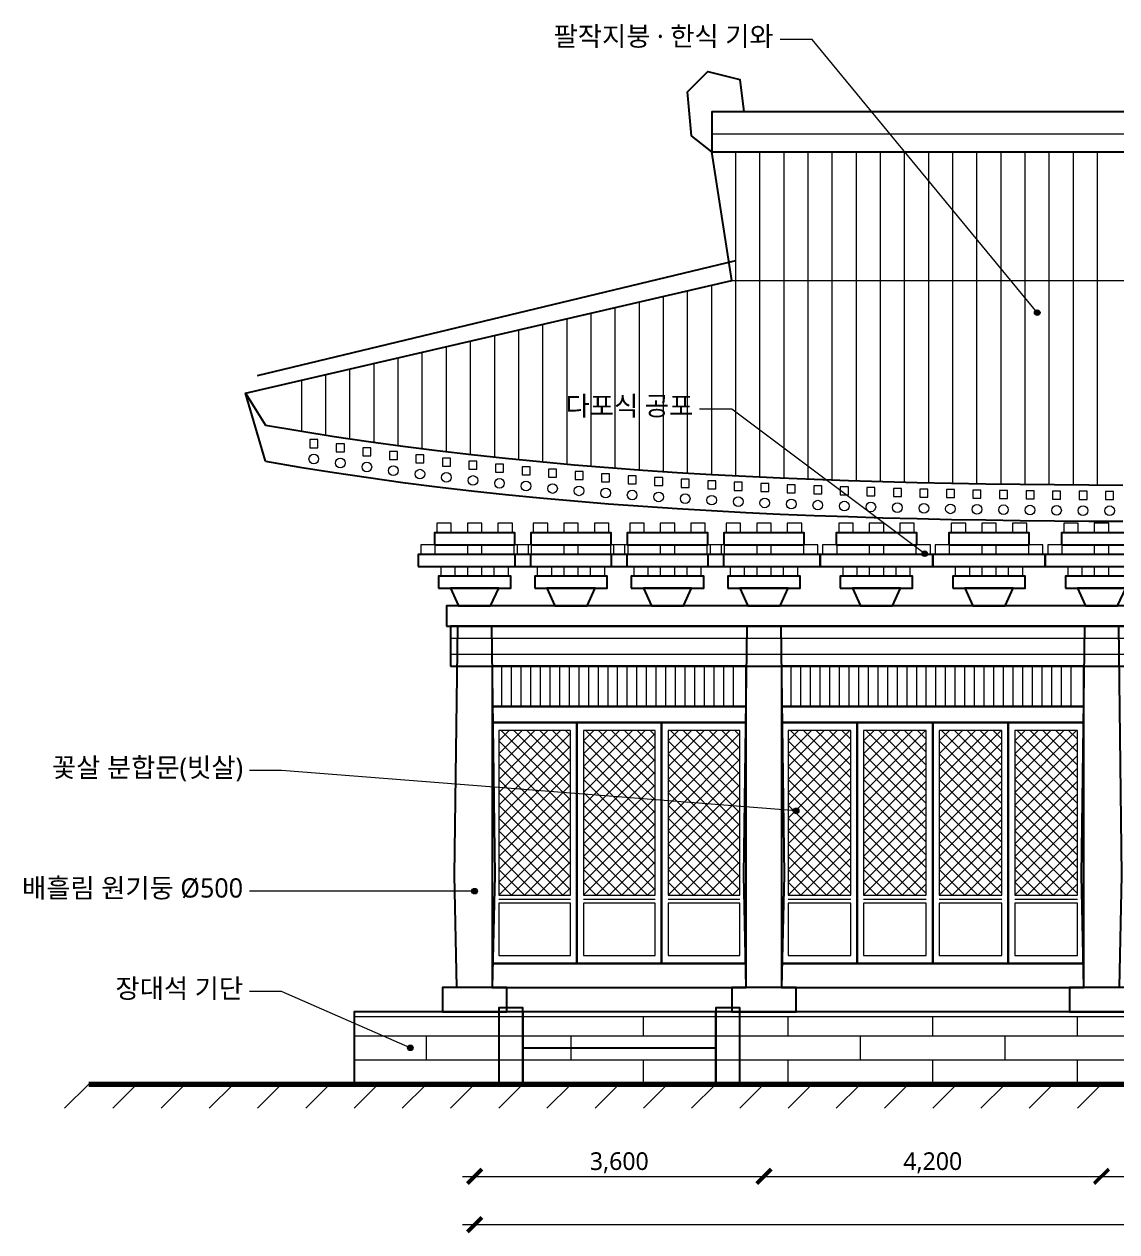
# Model space of a CAD drawing. Header units: millimetres. Extents: x -15803 to 15199, y -1840 to 13491.
# Drawn here: x -15803 to -2210, y -1840 to 13191 of the extents above; entities that cross this region are included whole.
import ezdxf
from ezdxf.enums import TextEntityAlignment as Align

# ---------------------------------------------------------------- set-up
doc = ezdxf.new("R2010")
doc.units = ezdxf.units.MM
for name, color, linetype, lineweight in [('A-CUT', 7, 'CONTINUOUS', 50), ('A-DIM', 3, 'CONTINUOUS', 13), ('A-GRND', 7, 'CONTINUOUS', 70), ('A-OBJ', 7, 'CONTINUOUS', 25), ('A-TEXT', 7, 'CONTINUOUS', 13), ('A-THIN', 9, 'CONTINUOUS', 13)]:
    doc.layers.add(name, color=color, linetype=linetype, lineweight=lineweight)
doc.styles.add('KR', font='malgun.ttf')

msp = doc.modelspace()

# ---------------------------------------------------------------- hatches: boundary and pattern name
at = {"layer": 'A-DIM'}
for points in [[(-3165, 9600), (-3166.19, 9609.06), (-3169.69, 9617.5), (-3175.25, 9624.75), (-3182.5, 9630.31), (-3190.94, 9633.81), (-3200, 9635), (-3209.06, 9633.81), (-3217.5, 9630.31), (-3224.75, 9624.75), (-3230.31, 9617.5), (-3233.81, 9609.06), (-3235, 9600), (-3233.81, 9590.94), (-3230.31, 9582.5), (-3224.75, 9575.25), (-3217.5, 9569.69), (-3209.06, 9566.19), (-3200, 9565), (-3190.94, 9566.19), (-3182.5, 9569.69), (-3175.25, 9575.25), (-3169.69, 9582.5), (-3166.19, 9590.94)], [(-4565, 6600), (-4566.19, 6609.06), (-4569.69, 6617.5), (-4575.25, 6624.75), (-4582.5, 6630.31), (-4590.94, 6633.81), (-4600, 6635), (-4609.06, 6633.81), (-4617.5, 6630.31), (-4624.75, 6624.75), (-4630.31, 6617.5), (-4633.81, 6609.06), (-4635, 6600), (-4633.81, 6590.94), (-4630.31, 6582.5), (-4624.75, 6575.25), (-4617.5, 6569.69), (-4609.06, 6566.19), (-4600, 6565), (-4590.94, 6566.19), (-4582.5, 6569.69), (-4575.25, 6575.25), (-4569.69, 6582.5), (-4566.19, 6590.94)], [(-6165, 3400), (-6166.19, 3409.06), (-6169.69, 3417.5), (-6175.25, 3424.75), (-6182.5, 3430.31), (-6190.94, 3433.81), (-6200, 3435), (-6209.06, 3433.81), (-6217.5, 3430.31), (-6224.75, 3424.75), (-6230.31, 3417.5), (-6233.81, 3409.06), (-6235, 3400), (-6233.81, 3390.94), (-6230.31, 3382.5), (-6224.75, 3375.25), (-6217.5, 3369.69), (-6209.06, 3366.19), (-6200, 3365), (-6190.94, 3366.19), (-6182.5, 3369.69), (-6175.25, 3375.25), (-6169.69, 3382.5), (-6166.19, 3390.94)], [(-10165, 2400), (-10166.19, 2409.06), (-10169.69, 2417.5), (-10175.25, 2424.75), (-10182.5, 2430.31), (-10190.94, 2433.81), (-10200, 2435), (-10209.06, 2433.81), (-10217.5, 2430.31), (-10224.75, 2424.75), (-10230.31, 2417.5), (-10233.81, 2409.06), (-10235, 2400), (-10233.81, 2390.94), (-10230.31, 2382.5), (-10224.75, 2375.25), (-10217.5, 2369.69), (-10209.06, 2366.19), (-10200, 2365), (-10190.94, 2366.19), (-10182.5, 2369.69), (-10175.25, 2375.25), (-10169.69, 2382.5), (-10166.19, 2390.94)], [(-10965, 450), (-10966.19, 459.06), (-10969.69, 467.5), (-10975.25, 474.75), (-10982.5, 480.31), (-10990.94, 483.81), (-11000, 485), (-11009.06, 483.81), (-11017.5, 480.31), (-11024.75, 474.75), (-11030.31, 467.5), (-11033.81, 459.06), (-11035, 450), (-11033.81, 440.94), (-11030.31, 432.5), (-11024.75, 425.25), (-11017.5, 419.69), (-11009.06, 416.19), (-11000, 415), (-10990.94, 416.19), (-10982.5, 419.69), (-10975.25, 425.25), (-10969.69, 432.5), (-10966.19, 440.94)]]:
    msp.add_hatch(color=7, dxfattribs=at).paths.add_polyline_path(points)

# ---------------------------------------------------------------- linework, layer by layer
at = {"layer": 'A-CUT'}
for p, q in [((-10290, -1240), (-10110, -1060)), ((-6690, -1240), (-6510, -1060)), ((-6690, -1240), (-6510, -1060)), ((-2490, -1240), (-2310, -1060)), ((-2490, -1240), (-2310, -1060)), ((-10290, -1840), (-10110, -1660))]:
    msp.add_line(p, q, dxfattribs=at)
at = {"layer": 'A-DIM'}
for p, q in [((-6000, 13000), (-6400, 13000)), ((-3200, 9600), (-6000, 13000)), ((-7000, 8400), (-7400, 8400)), ((-4600, 6600), (-7000, 8400)), ((-12600, 3900), (-13000, 3900)), ((-6200, 3400), (-12600, 3900)), ((-12600, 2400), (-13000, 2400)), ((-10200, 2400), (-12600, 2400)), ((-12600, 1150), (-13000, 1150)), ((-11000, 450), (-12600, 1150)), ((-10350, -1150), (-6450, -1150)), ((-6750, -1150), (-2250, -1150)), ((-2550, -1150), (2550, -1150)), ((-10350, -1750), (10350, -1750))]:
    msp.add_line(p, q, dxfattribs=at)
for centre in [(-3200, 9600), (-4600, 6600), (-6200, 3400), (-10200, 2400), (-11000, 450)]:
    msp.add_circle(centre, 35, dxfattribs=at)
at = {"layer": 'A-GRND'}
msp.add_line((-15000, 0), (15000, 0), dxfattribs=at)
at = {"layer": 'A-OBJ'}
msp.add_line((-9600, 450), (-7200, 450), dxfattribs=at)
for points in [[(-7250, 11600), (-7500, 11800), (-7550, 12350), (-7300, 12600), (-6900, 12500), (-6850, 12100)], [(-7000, 10000), (-7250, 11600)], [(-12900, 8820), (-6950, 10250)], [(-13050, 8600), (-7000, 10000)], [(-12800, 7750), (-13050, 8600), (-12800, 8200)], [(-12800, 8200), (-12373.33, 8127.47), (-11946.67, 8059.78), (-11520, 7996.75), (-11093.33, 7938.22), (-10666.67, 7884.03), (-10240, 7834), (-9813.33, 7787.97), (-9386.67, 7745.78), (-8960, 7707.25), (-8533.33, 7672.22), (-8106.67, 7640.53), (-7680, 7612), (-7253.33, 7586.47), (-6826.67, 7563.78), (-6400, 7543.75), (-5973.33, 7526.22), (-5546.67, 7511.03), (-5120, 7498), (-4693.33, 7486.97), (-4266.67, 7477.78), (-3840, 7470.25), (-3413.33, 7464.22), (-2986.67, 7459.53), (-2560, 7456), (-2133.33, 7453.47)], [(-12800, 7750), (-12373.33, 7677.47), (-11946.67, 7609.78), (-11520, 7546.75), (-11093.33, 7488.22), (-10666.67, 7434.03), (-10240, 7384), (-9813.33, 7337.97), (-9386.67, 7295.78), (-8960, 7257.25), (-8533.33, 7222.22), (-8106.67, 7190.53), (-7680, 7162), (-7253.33, 7136.47), (-6826.67, 7113.78), (-6400, 7093.75), (-5973.33, 7076.22), (-5546.67, 7061.03), (-5120, 7048), (-4693.33, 7036.97), (-4266.67, 7027.78), (-3840, 7020.25), (-3413.33, 7014.22), (-2986.67, 7009.53), (-2560, 7006), (-2133.33, 7003.47)]]:
    msp.add_lwpolyline(points, dxfattribs=at)
for points in [[(-7250, 11600), (7250, 11600), (7250, 12100), (-7250, 12100)], [(-10700, 6710), (-9700, 6710), (-9700, 6860), (-10700, 6860)], [(-9500, 6710), (-8500, 6710), (-8500, 6860), (-9500, 6860)], [(-8300, 6710), (-7300, 6710), (-7300, 6860), (-8300, 6860)], [(-7100, 6710), (-6100, 6710), (-6100, 6860), (-7100, 6860)], [(-5700, 6710), (-4700, 6710), (-4700, 6860), (-5700, 6860)], [(-4300, 6710), (-3300, 6710), (-3300, 6860), (-4300, 6860)], [(-2900, 6710), (-1900, 6710), (-1900, 6860), (-2900, 6860)], [(-10900, 6440), (-9500, 6440), (-9500, 6590), (-10900, 6590)], [(-9700, 6440), (-8300, 6440), (-8300, 6590), (-9700, 6590)], [(-8500, 6440), (-7100, 6440), (-7100, 6590), (-8500, 6590)], [(-7300, 6440), (-5900, 6440), (-5900, 6590), (-7300, 6590)], [(-5900, 6440), (-4500, 6440), (-4500, 6590), (-5900, 6590)], [(-4500, 6440), (-3100, 6440), (-3100, 6590), (-4500, 6590)], [(-3100, 6440), (-1700, 6440), (-1700, 6590), (-3100, 6590)], [(-10650, 6170), (-9750, 6170), (-9750, 6320), (-10650, 6320)], [(-9450, 6170), (-8550, 6170), (-8550, 6320), (-9450, 6320)], [(-8250, 6170), (-7350, 6170), (-7350, 6320), (-8250, 6320)], [(-7050, 6170), (-6150, 6170), (-6150, 6320), (-7050, 6320)], [(-5650, 6170), (-4750, 6170), (-4750, 6320), (-5650, 6320)], [(-4250, 6170), (-3350, 6170), (-3350, 6320), (-4250, 6320)], [(-2850, 6170), (-1950, 6170), (-1950, 6320), (-2850, 6320)], [(-10400, 5950), (-10000, 5950), (-9900, 6170), (-10500, 6170)], [(-9200, 5950), (-8800, 5950), (-8700, 6170), (-9300, 6170)], [(-8000, 5950), (-7600, 5950), (-7500, 6170), (-8100, 6170)], [(-6800, 5950), (-6400, 5950), (-6300, 6170), (-6900, 6170)], [(-5400, 5950), (-5000, 5950), (-4900, 6170), (-5500, 6170)], [(-4000, 5950), (-3600, 5950), (-3500, 6170), (-4100, 6170)], [(-2600, 5950), (-2200, 5950), (-2100, 6170), (-2700, 6170)], [(-10550, 5700), (10550, 5700), (10550, 5950), (-10550, 5950)], [(-10500, 5200), (10500, 5200), (10500, 5700), (-10500, 5700)], [(-10420, 1200), (-10450, 2600), (-10410, 5700), (-9990, 5700), (-9950, 2600), (-9980, 1200)], [(-6820, 1200), (-6850, 2600), (-6810, 5700), (-6390, 5700), (-6350, 2600), (-6380, 1200)], [(-2620, 1200), (-2650, 2600), (-2610, 5700), (-2190, 5700), (-2150, 2600), (-2180, 1200)], [(-9980, 4700), (-6820, 4700), (-6820, 5200), (-9980, 5200)], [(-6380, 4700), (-2620, 4700), (-2620, 5200), (-6380, 5200)], [(-9980, 4500), (-6820, 4500), (-6820, 4700), (-9980, 4700)], [(-6380, 4500), (-2620, 4500), (-2620, 4700), (-6380, 4700)], [(-9980, 1500), (-8926.67, 1500), (-8926.67, 4500), (-9980, 4500)], [(-8926.67, 1500), (-7873.33, 1500), (-7873.33, 4500), (-8926.67, 4500)], [(-7873.33, 1500), (-6820, 1500), (-6820, 4500), (-7873.33, 4500)], [(-6380, 1500), (-5440, 1500), (-5440, 4500), (-6380, 4500)], [(-5440, 1500), (-4500, 1500), (-4500, 4500), (-5440, 4500)], [(-4500, 1500), (-3560, 1500), (-3560, 4500), (-4500, 4500)], [(-3560, 1500), (-2620, 1500), (-2620, 4500), (-3560, 4500)], [(-9980, 1200), (-6820, 1200), (-6820, 1500), (-9980, 1500)], [(-6380, 1200), (-2620, 1200), (-2620, 1500), (-6380, 1500)], [(-10600, 900), (-9800, 900), (-9800, 1200), (-10600, 1200)], [(-7000, 900), (-6200, 900), (-6200, 1200), (-7000, 1200)], [(-2800, 900), (-2000, 900), (-2000, 1200), (-2800, 1200)], [(-9900, 0), (-9600, 0), (-9600, 950), (-9900, 950)], [(-7200, 0), (-6900, 0), (-6900, 950), (-7200, 950)], [(-11700, 0), (11700, 0), (11700, 900), (-11700, 900)], [(-9600, 0), (-7200, 0), (-7200, 900), (-9600, 900)]]:
    msp.add_lwpolyline(points, close=True, dxfattribs=at)
at = {"layer": 'A-THIN'}
for p, q in [((-7250, 11825), (7250, 11825)), ((-6950, 7570.06), (-6950, 11600)), ((-6650, 7555.17), (-6650, 11600)), ((-6350, 7541.57), (-6350, 11600)), ((-6050, 7529.19), (-6050, 11600)), ((-5750, 7517.99), (-5750, 11600)), ((-5450, 7507.89), (-5450, 11600)), ((-5150, 7498.85), (-5150, 11600)), ((-4850, 7490.8), (-4850, 11600)), ((-4550, 7483.69), (-4550, 11600)), ((-4250, 7477.45), (-4250, 11600)), ((-3950, 7472.04), (-3950, 11600)), ((-3650, 7467.39), (-3650, 11600)), ((-3350, 7463.45), (-3350, 11600)), ((-3050, 7460.15), (-3050, 11600)), ((-2750, 7457.44), (-2750, 11600)), ((-2450, 7455.26), (-2450, 11600)), ((-7250, 7586.28), (-7250, 9942.15)), ((-7000, 10000), (7000, 10000)), ((-7850, 7623), (-7850, 9803.31)), ((-7550, 7603.91), (-7550, 9872.73)), ((-8450, 7665.78), (-8450, 9664.46)), ((-8150, 7643.6), (-8150, 9733.88)), ((-9050, 7715.08), (-9050, 9525.62)), ((-8750, 7689.58), (-8750, 9595.04)), ((-9650, 7771.38), (-9650, 9386.78)), ((-9350, 7742.33), (-9350, 9456.2)), ((-10550, 7869.94), (-10550, 9178.51)), ((-10250, 7835.13), (-10250, 9247.93)), ((-9950, 7802.29), (-9950, 9317.36)), ((-11150, 7945.74), (-11150, 9039.67)), ((-10850, 7906.79), (-10850, 9109.09)), ((-11750, 8030.16), (-11750, 8900.83)), ((-11450, 7986.84), (-11450, 8970.25)), ((-12350, 8123.65), (-12350, 8761.98)), ((-12050, 8075.74), (-12050, 8831.4)), ((-10500, 5550), (10500, 5550)), ((-10500, 5350), (10500, 5350)), ((-9860, 4700), (-9860, 5200)), ((-9740, 4700), (-9740, 5200)), ((-9620, 4700), (-9620, 5200)), ((-9500, 4700), (-9500, 5200)), ((-9380, 4700), (-9380, 5200)), ((-9260, 4700), (-9260, 5200)), ((-9140, 4700), (-9140, 5200)), ((-9020, 4700), (-9020, 5200)), ((-8900, 4700), (-8900, 5200)), ((-8780, 4700), (-8780, 5200)), ((-8660, 4700), (-8660, 5200)), ((-8540, 4700), (-8540, 5200)), ((-8420, 4700), (-8420, 5200)), ((-8300, 4700), (-8300, 5200)), ((-8180, 4700), (-8180, 5200)), ((-8060, 4700), (-8060, 5200)), ((-7940, 4700), (-7940, 5200)), ((-7820, 4700), (-7820, 5200)), ((-7700, 4700), (-7700, 5200)), ((-7580, 4700), (-7580, 5200)), ((-7460, 4700), (-7460, 5200)), ((-7340, 4700), (-7340, 5200)), ((-7220, 4700), (-7220, 5200)), ((-7100, 4700), (-7100, 5200)), ((-6980, 4700), (-6980, 5200)), ((-6260, 4700), (-6260, 5200)), ((-6140, 4700), (-6140, 5200)), ((-6020, 4700), (-6020, 5200)), ((-5900, 4700), (-5900, 5200)), ((-5780, 4700), (-5780, 5200)), ((-5660, 4700), (-5660, 5200)), ((-5540, 4700), (-5540, 5200)), ((-5420, 4700), (-5420, 5200)), ((-5300, 4700), (-5300, 5200)), ((-5180, 4700), (-5180, 5200)), ((-5060, 4700), (-5060, 5200)), ((-4940, 4700), (-4940, 5200)), ((-4820, 4700), (-4820, 5200)), ((-4700, 4700), (-4700, 5200)), ((-4580, 4700), (-4580, 5200)), ((-4460, 4700), (-4460, 5200)), ((-4340, 4700), (-4340, 5200)), ((-4220, 4700), (-4220, 5200)), ((-4100, 4700), (-4100, 5200)), ((-3980, 4700), (-3980, 5200)), ((-3860, 4700), (-3860, 5200)), ((-3740, 4700), (-3740, 5200)), ((-3620, 4700), (-3620, 5200)), ((-3500, 4700), (-3500, 5200)), ((-3380, 4700), (-3380, 5200)), ((-3260, 4700), (-3260, 5200)), ((-3140, 4700), (-3140, 5200)), ((-3020, 4700), (-3020, 5200)), ((-2900, 4700), (-2900, 5200)), ((-2780, 4700), (-2780, 5200)), ((-9900, 3630), (-9130, 4400)), ((-9900, 3790), (-9290, 4400)), ((-9900, 3950), (-9450, 4400)), ((-9900, 4110), (-9610, 4400)), ((-9900, 4270), (-9770, 4400)), ((-9900, 3470), (-9006.67, 4363.33)), ((-9870, 4400), (-9006.67, 3536.67)), ((-9710, 4400), (-9006.67, 3696.67)), ((-9550, 4400), (-9006.67, 3856.67)), ((-9390, 4400), (-9006.67, 4016.67)), ((-9230, 4400), (-9006.67, 4176.67)), ((-9070, 4400), (-9006.67, 4336.67)), ((-8846.67, 3630), (-8076.67, 4400)), ((-8846.67, 3790), (-8236.67, 4400)), ((-8846.67, 3950), (-8396.67, 4400)), ((-8846.67, 4110), (-8556.67, 4400)), ((-8846.67, 4270), (-8716.67, 4400)), ((-8846.67, 3470), (-7953.33, 4363.33)), ((-8816.67, 4400), (-7953.33, 3536.67)), ((-8656.67, 4400), (-7953.33, 3696.67)), ((-8496.67, 4400), (-7953.33, 3856.67)), ((-8336.67, 4400), (-7953.33, 4016.67)), ((-8176.67, 4400), (-7953.33, 4176.67)), ((-8016.67, 4400), (-7953.33, 4336.67)), ((-7793.33, 3630), (-7023.33, 4400)), ((-7793.33, 3790), (-7183.33, 4400)), ((-7793.33, 3950), (-7343.33, 4400)), ((-7793.33, 4110), (-7503.33, 4400)), ((-7793.33, 4270), (-7663.33, 4400)), ((-7793.33, 3470), (-6900, 4363.33)), ((-7763.33, 4400), (-6900, 3536.67)), ((-7603.33, 4400), (-6900, 3696.67)), ((-7443.33, 4400), (-6900, 3856.67)), ((-7283.33, 4400), (-6900, 4016.67)), ((-7123.33, 4400), (-6900, 4176.67)), ((-6963.33, 4400), (-6900, 4336.67)), ((-6300, 3630), (-5530, 4400)), ((-6300, 3790), (-5690, 4400)), ((-6300, 3950), (-5850, 4400)), ((-6300, 4110), (-6010, 4400)), ((-6300, 4270), (-6170, 4400)), ((-6270, 4400), (-5520, 3650)), ((-6110, 4400), (-5520, 3810)), ((-5950, 4400), (-5520, 3970)), ((-5790, 4400), (-5520, 4130)), ((-5630, 4400), (-5520, 4290)), ((-5360, 3630), (-4590, 4400)), ((-5360, 3790), (-4750, 4400)), ((-5360, 3950), (-4910, 4400)), ((-5360, 4110), (-5070, 4400)), ((-5360, 4270), (-5230, 4400)), ((-5330, 4400), (-4580, 3650)), ((-5170, 4400), (-4580, 3810)), ((-5010, 4400), (-4580, 3970)), ((-4850, 4400), (-4580, 4130)), ((-4690, 4400), (-4580, 4290)), ((-4420, 3630), (-3650, 4400)), ((-4420, 3790), (-3810, 4400)), ((-4420, 3950), (-3970, 4400)), ((-4420, 4110), (-4130, 4400)), ((-4420, 4270), (-4290, 4400)), ((-4390, 4400), (-3640, 3650)), ((-4230, 4400), (-3640, 3810)), ((-4070, 4400), (-3640, 3970)), ((-3910, 4400), (-3640, 4130)), ((-3750, 4400), (-3640, 4290)), ((-3480, 3630), (-2710, 4400)), ((-3480, 3790), (-2870, 4400)), ((-3480, 3950), (-3030, 4400)), ((-3480, 4110), (-3190, 4400)), ((-3480, 4270), (-3350, 4400)), ((-3450, 4400), (-2700, 3650)), ((-3290, 4400), (-2700, 3810)), ((-3130, 4400), (-2700, 3970)), ((-2970, 4400), (-2700, 4130)), ((-2810, 4400), (-2700, 4290)), ((-9900, 4270), (-9006.67, 3376.67)), ((-8846.67, 4270), (-7953.33, 3376.67)), ((-7793.33, 4270), (-6900, 3376.67)), ((-6300, 4270), (-5520, 3490)), ((-6300, 3470), (-5520, 4250)), ((-5360, 4270), (-4580, 3490)), ((-5360, 3470), (-4580, 4250)), ((-4420, 4270), (-3640, 3490)), ((-4420, 3470), (-3640, 4250)), ((-3480, 4270), (-2700, 3490)), ((-3480, 3470), (-2700, 4250)), ((-9900, 3310), (-9006.67, 4203.33)), ((-9900, 4110), (-9006.67, 3216.67)), ((-8846.67, 3310), (-7953.33, 4203.33)), ((-8846.67, 4110), (-7953.33, 3216.67)), ((-7793.33, 3310), (-6900, 4203.33)), ((-7793.33, 4110), (-6900, 3216.67)), ((-6300, 4110), (-5520, 3330)), ((-6300, 3310), (-5520, 4090)), ((-5360, 4110), (-4580, 3330)), ((-5360, 3310), (-4580, 4090)), ((-4420, 4110), (-3640, 3330)), ((-4420, 3310), (-3640, 4090)), ((-3480, 4110), (-2700, 3330)), ((-3480, 3310), (-2700, 4090)), ((-9900, 3150), (-9006.67, 4043.33)), ((-9900, 3950), (-9006.67, 3056.67)), ((-8846.67, 3150), (-7953.33, 4043.33)), ((-8846.67, 3950), (-7953.33, 3056.67)), ((-7793.33, 3150), (-6900, 4043.33)), ((-7793.33, 3950), (-6900, 3056.67)), ((-6300, 3950), (-5520, 3170)), ((-6300, 3150), (-5520, 3930)), ((-5360, 3950), (-4580, 3170)), ((-5360, 3150), (-4580, 3930)), ((-4420, 3950), (-3640, 3170)), ((-4420, 3150), (-3640, 3930)), ((-3480, 3950), (-2700, 3170)), ((-3480, 3150), (-2700, 3930)), ((-9900, 2990), (-9006.67, 3883.33)), ((-9900, 3790), (-9006.67, 2896.67)), ((-8846.67, 2990), (-7953.33, 3883.33)), ((-8846.67, 3790), (-7953.33, 2896.67)), ((-7793.33, 2990), (-6900, 3883.33)), ((-7793.33, 3790), (-6900, 2896.67)), ((-6300, 3790), (-5520, 3010)), ((-6300, 2990), (-5520, 3770)), ((-5360, 3790), (-4580, 3010)), ((-5360, 2990), (-4580, 3770)), ((-4420, 3790), (-3640, 3010)), ((-4420, 2990), (-3640, 3770)), ((-3480, 3790), (-2700, 3010)), ((-3480, 2990), (-2700, 3770)), ((-9900, 2830), (-9006.67, 3723.33)), ((-9900, 3630), (-9006.67, 2736.67)), ((-8846.67, 2830), (-7953.33, 3723.33)), ((-8846.67, 3630), (-7953.33, 2736.67)), ((-7793.33, 2830), (-6900, 3723.33)), ((-7793.33, 3630), (-6900, 2736.67)), ((-6300, 3630), (-5520, 2850)), ((-6300, 2830), (-5520, 3610)), ((-5360, 3630), (-4580, 2850)), ((-5360, 2830), (-4580, 3610)), ((-4420, 3630), (-3640, 2850)), ((-4420, 2830), (-3640, 3610)), ((-3480, 3630), (-2700, 2850)), ((-3480, 2830), (-2700, 3610)), ((-9900, 2670), (-9006.67, 3563.33)), ((-9900, 3470), (-9006.67, 2576.67)), ((-8846.67, 2670), (-7953.33, 3563.33)), ((-8846.67, 3470), (-7953.33, 2576.67)), ((-7793.33, 2670), (-6900, 3563.33)), ((-7793.33, 3470), (-6900, 2576.67)), ((-6300, 3470), (-5520, 2690)), ((-5360, 3470), (-4580, 2690)), ((-4420, 3470), (-3640, 2690)), ((-3480, 3470), (-2700, 2690)), ((-9900, 2510), (-9006.67, 3403.33)), ((-9900, 3310), (-9006.67, 2416.67)), ((-8846.67, 2510), (-7953.33, 3403.33)), ((-8846.67, 3310), (-7953.33, 2416.67)), ((-7793.33, 2510), (-6900, 3403.33)), ((-7793.33, 3310), (-6900, 2416.67)), ((-6300, 2670), (-5520, 3450)), ((-6300, 3310), (-5520, 2530)), ((-5360, 2670), (-4580, 3450)), ((-5360, 3310), (-4580, 2530)), ((-4420, 2670), (-3640, 3450)), ((-4420, 3310), (-3640, 2530)), ((-3480, 2670), (-2700, 3450)), ((-3480, 3310), (-2700, 2530)), ((-9900, 2350), (-9006.67, 3243.33)), ((-8846.67, 2350), (-7953.33, 3243.33)), ((-7793.33, 2350), (-6900, 3243.33)), ((-6300, 2510), (-5520, 3290)), ((-5360, 2510), (-4580, 3290)), ((-4420, 2510), (-3640, 3290)), ((-3480, 2510), (-2700, 3290)), ((-9900, 3150), (-9100, 2350)), ((-9740, 2350), (-9006.67, 3083.33)), ((-8846.67, 3150), (-8046.67, 2350)), ((-8686.67, 2350), (-7953.33, 3083.33)), ((-7793.33, 3150), (-6993.33, 2350)), ((-7633.33, 2350), (-6900, 3083.33)), ((-6300, 3150), (-5520, 2370)), ((-6300, 2350), (-5520, 3130)), ((-5360, 3150), (-4580, 2370)), ((-5360, 2350), (-4580, 3130)), ((-4420, 3150), (-3640, 2370)), ((-4420, 2350), (-3640, 3130)), ((-3480, 3150), (-2700, 2370)), ((-3480, 2350), (-2700, 3130)), ((-9900, 2990), (-9260, 2350)), ((-9580, 2350), (-9006.67, 2923.33)), ((-8846.67, 2990), (-8206.67, 2350)), ((-8526.67, 2350), (-7953.33, 2923.33)), ((-7793.33, 2990), (-7153.33, 2350)), ((-7473.33, 2350), (-6900, 2923.33)), ((-6300, 2990), (-5660, 2350)), ((-6140, 2350), (-5520, 2970)), ((-5360, 2990), (-4720, 2350)), ((-5200, 2350), (-4580, 2970)), ((-4420, 2990), (-3780, 2350)), ((-4260, 2350), (-3640, 2970)), ((-3480, 2990), (-2840, 2350)), ((-3320, 2350), (-2700, 2970)), ((-9900, 2830), (-9420, 2350)), ((-9420, 2350), (-9006.67, 2763.33)), ((-8846.67, 2830), (-8366.67, 2350)), ((-8366.67, 2350), (-7953.33, 2763.33)), ((-7793.33, 2830), (-7313.33, 2350)), ((-7313.33, 2350), (-6900, 2763.33)), ((-6300, 2830), (-5820, 2350)), ((-5980, 2350), (-5520, 2810)), ((-5360, 2830), (-4880, 2350)), ((-5040, 2350), (-4580, 2810)), ((-4420, 2830), (-3940, 2350)), ((-4100, 2350), (-3640, 2810)), ((-3480, 2830), (-3000, 2350)), ((-3160, 2350), (-2700, 2810)), ((-9900, 2670), (-9580, 2350)), ((-9260, 2350), (-9006.67, 2603.33)), ((-8846.67, 2670), (-8526.67, 2350)), ((-8206.67, 2350), (-7953.33, 2603.33)), ((-7793.33, 2670), (-7473.33, 2350)), ((-7153.33, 2350), (-6900, 2603.33)), ((-6300, 2670), (-5980, 2350)), ((-5820, 2350), (-5520, 2650)), ((-5360, 2670), (-5040, 2350)), ((-4880, 2350), (-4580, 2650)), ((-4420, 2670), (-4100, 2350)), ((-3940, 2350), (-3640, 2650)), ((-3480, 2670), (-3160, 2350)), ((-3000, 2350), (-2700, 2650)), ((-9900, 2510), (-9740, 2350)), ((-9100, 2350), (-9006.67, 2443.33)), ((-8846.67, 2510), (-8686.67, 2350)), ((-8046.67, 2350), (-7953.33, 2443.33)), ((-7793.33, 2510), (-7633.33, 2350)), ((-6993.33, 2350), (-6900, 2443.33)), ((-6300, 2510), (-6140, 2350)), ((-5660, 2350), (-5520, 2490)), ((-5360, 2510), (-5200, 2350)), ((-4720, 2350), (-4580, 2490)), ((-4420, 2510), (-4260, 2350)), ((-3780, 2350), (-3640, 2490)), ((-3480, 2510), (-3320, 2350)), ((-2840, 2350), (-2700, 2490)), ((-9900, 2300), (-9006.67, 2300)), ((-8846.67, 2300), (-7953.33, 2300)), ((-7793.33, 2300), (-6900, 2300)), ((-6300, 2300), (-5520, 2300)), ((-5360, 2300), (-4580, 2300)), ((-4420, 2300), (-3640, 2300)), ((-3480, 2300), (-2700, 2300)), ((-11700, 840), (11700, 840)), ((-9900, 600), (-9900, 840)), ((-8100, 600), (-8100, 840)), ((-6300, 600), (-6300, 840)), ((-4500, 600), (-4500, 840)), ((-2700, 600), (-2700, 840)), ((-11700, 600), (11700, 600)), ((-10800, 300), (-10800, 600)), ((-9000, 300), (-9000, 600)), ((-7200, 300), (-7200, 600)), ((-5400, 300), (-5400, 600)), ((-3600, 300), (-3600, 600)), ((-11700, 300), (11700, 300)), ((-9900, 0), (-9900, 300)), ((-8100, 0), (-8100, 300)), ((-6300, 0), (-6300, 300)), ((-4500, 0), (-4500, 300)), ((-2700, 0), (-2700, 300)), ((-15000, 0), (-15300, -300)), ((-14400, 0), (-14700, -300)), ((-13800, 0), (-14100, -300)), ((-13200, 0), (-13500, -300)), ((-12600, 0), (-12900, -300)), ((-12000, 0), (-12300, -300)), ((-11400, 0), (-11700, -300)), ((-10800, 0), (-11100, -300)), ((-10200, 0), (-10500, -300)), ((-9600, 0), (-9900, -300)), ((-9000, 0), (-9300, -300)), ((-8400, 0), (-8700, -300)), ((-7800, 0), (-8100, -300)), ((-7200, 0), (-7500, -300)), ((-6600, 0), (-6900, -300)), ((-6000, 0), (-6300, -300)), ((-5400, 0), (-5700, -300)), ((-4800, 0), (-5100, -300)), ((-4200, 0), (-4500, -300)), ((-3600, 0), (-3900, -300)), ((-3000, 0), (-3300, -300)), ((-2400, 0), (-2700, -300))]:
    msp.add_line(p, q, dxfattribs=at)
for points in [[(-12250, 7919.4), (-12150, 7919.4), (-12150, 8019.4), (-12250, 8019.4)], [(-11920, 7868.11), (-11820, 7868.11), (-11820, 7968.11), (-11920, 7968.11)], [(-11590, 7819.6), (-11490, 7819.6), (-11490, 7919.6), (-11590, 7919.6)], [(-11260, 7773.79), (-11160, 7773.79), (-11160, 7873.79), (-11260, 7873.79)], [(-10930, 7730.59), (-10830, 7730.59), (-10830, 7830.59), (-10930, 7830.59)], [(-10600, 7689.94), (-10500, 7689.94), (-10500, 7789.94), (-10600, 7789.94)], [(-10270, 7651.75), (-10170, 7651.75), (-10170, 7751.75), (-10270, 7751.75)], [(-9940, 7615.96), (-9840, 7615.96), (-9840, 7715.96), (-9940, 7715.96)], [(-9610, 7582.47), (-9510, 7582.47), (-9510, 7682.47), (-9610, 7682.47)], [(-9280, 7551.21), (-9180, 7551.21), (-9180, 7651.21), (-9280, 7651.21)], [(-8950, 7522.12), (-8850, 7522.12), (-8850, 7622.12), (-8950, 7622.12)], [(-8620, 7495.1), (-8520, 7495.1), (-8520, 7595.1), (-8620, 7595.1)], [(-8290, 7470.08), (-8190, 7470.08), (-8190, 7570.08), (-8290, 7570.08)], [(-7960, 7446.99), (-7860, 7446.99), (-7860, 7546.99), (-7960, 7546.99)], [(-7630, 7425.75), (-7530, 7425.75), (-7530, 7525.75), (-7630, 7525.75)], [(-7300, 7406.28), (-7200, 7406.28), (-7200, 7506.28), (-7300, 7506.28)], [(-6970, 7388.51), (-6870, 7388.51), (-6870, 7488.51), (-6970, 7488.51)], [(-6640, 7372.35), (-6540, 7372.35), (-6540, 7472.35), (-6640, 7472.35)], [(-6310, 7357.73), (-6210, 7357.73), (-6210, 7457.73), (-6310, 7457.73)], [(-5980, 7344.58), (-5880, 7344.58), (-5880, 7444.58), (-5980, 7444.58)], [(-5650, 7332.81), (-5550, 7332.81), (-5550, 7432.81), (-5650, 7432.81)], [(-5320, 7322.34), (-5220, 7322.34), (-5220, 7422.34), (-5320, 7422.34)], [(-4990, 7313.11), (-4890, 7313.11), (-4890, 7413.11), (-4990, 7413.11)], [(-4660, 7305.04), (-4560, 7305.04), (-4560, 7405.04), (-4660, 7405.04)], [(-4330, 7298.04), (-4230, 7298.04), (-4230, 7398.04), (-4330, 7398.04)], [(-4000, 7292.04), (-3900, 7292.04), (-3900, 7392.04), (-4000, 7392.04)], [(-3670, 7286.97), (-3570, 7286.97), (-3570, 7386.97), (-3670, 7386.97)], [(-3340, 7282.74), (-3240, 7282.74), (-3240, 7382.74), (-3340, 7382.74)], [(-3010, 7279.27), (-2910, 7279.27), (-2910, 7379.27), (-3010, 7379.27)], [(-2680, 7276.51), (-2580, 7276.51), (-2580, 7376.51), (-2680, 7376.51)], [(-2350, 7274.35), (-2250, 7274.35), (-2250, 7374.35), (-2350, 7374.35)], [(-10670, 6860), (-10490, 6860), (-10490, 6980), (-10670, 6980)], [(-10290, 6860), (-10110, 6860), (-10110, 6980), (-10290, 6980)], [(-9910, 6860), (-9730, 6860), (-9730, 6980), (-9910, 6980)], [(-9470, 6860), (-9290, 6860), (-9290, 6980), (-9470, 6980)], [(-9090, 6860), (-8910, 6860), (-8910, 6980), (-9090, 6980)], [(-8710, 6860), (-8530, 6860), (-8530, 6980), (-8710, 6980)], [(-8270, 6860), (-8090, 6860), (-8090, 6980), (-8270, 6980)], [(-7890, 6860), (-7710, 6860), (-7710, 6980), (-7890, 6980)], [(-7510, 6860), (-7330, 6860), (-7330, 6980), (-7510, 6980)], [(-7070, 6860), (-6890, 6860), (-6890, 6980), (-7070, 6980)], [(-6690, 6860), (-6510, 6860), (-6510, 6980), (-6690, 6980)], [(-6310, 6860), (-6130, 6860), (-6130, 6980), (-6310, 6980)], [(-5670, 6860), (-5490, 6860), (-5490, 6980), (-5670, 6980)], [(-5290, 6860), (-5110, 6860), (-5110, 6980), (-5290, 6980)], [(-4910, 6860), (-4730, 6860), (-4730, 6980), (-4910, 6980)], [(-4270, 6860), (-4090, 6860), (-4090, 6980), (-4270, 6980)], [(-3890, 6860), (-3710, 6860), (-3710, 6980), (-3890, 6980)], [(-3510, 6860), (-3330, 6860), (-3330, 6980), (-3510, 6980)], [(-2870, 6860), (-2690, 6860), (-2690, 6980), (-2870, 6980)], [(-2490, 6860), (-2310, 6860), (-2310, 6980), (-2490, 6980)], [(-10870, 6590), (-10690, 6590), (-10690, 6710), (-10870, 6710)], [(-10290, 6590), (-10110, 6590), (-10110, 6710), (-10290, 6710)], [(-9710, 6590), (-9530, 6590), (-9530, 6710), (-9710, 6710)], [(-9670, 6590), (-9490, 6590), (-9490, 6710), (-9670, 6710)], [(-9090, 6590), (-8910, 6590), (-8910, 6710), (-9090, 6710)], [(-8510, 6590), (-8330, 6590), (-8330, 6710), (-8510, 6710)], [(-8470, 6590), (-8290, 6590), (-8290, 6710), (-8470, 6710)], [(-7890, 6590), (-7710, 6590), (-7710, 6710), (-7890, 6710)], [(-7310, 6590), (-7130, 6590), (-7130, 6710), (-7310, 6710)], [(-7270, 6590), (-7090, 6590), (-7090, 6710), (-7270, 6710)], [(-6690, 6590), (-6510, 6590), (-6510, 6710), (-6690, 6710)], [(-6110, 6590), (-5930, 6590), (-5930, 6710), (-6110, 6710)], [(-5870, 6590), (-5690, 6590), (-5690, 6710), (-5870, 6710)], [(-5290, 6590), (-5110, 6590), (-5110, 6710), (-5290, 6710)], [(-4710, 6590), (-4530, 6590), (-4530, 6710), (-4710, 6710)], [(-4470, 6590), (-4290, 6590), (-4290, 6710), (-4470, 6710)], [(-3890, 6590), (-3710, 6590), (-3710, 6710), (-3890, 6710)], [(-3310, 6590), (-3130, 6590), (-3130, 6710), (-3310, 6710)], [(-3070, 6590), (-2890, 6590), (-2890, 6710), (-3070, 6710)], [(-2490, 6590), (-2310, 6590), (-2310, 6710), (-2490, 6710)], [(-10620, 6320), (-10440, 6320), (-10440, 6440), (-10620, 6440)], [(-10290, 6320), (-10110, 6320), (-10110, 6440), (-10290, 6440)], [(-9960, 6320), (-9780, 6320), (-9780, 6440), (-9960, 6440)], [(-9420, 6320), (-9240, 6320), (-9240, 6440), (-9420, 6440)], [(-9090, 6320), (-8910, 6320), (-8910, 6440), (-9090, 6440)], [(-8760, 6320), (-8580, 6320), (-8580, 6440), (-8760, 6440)], [(-8220, 6320), (-8040, 6320), (-8040, 6440), (-8220, 6440)], [(-7890, 6320), (-7710, 6320), (-7710, 6440), (-7890, 6440)], [(-7560, 6320), (-7380, 6320), (-7380, 6440), (-7560, 6440)], [(-7020, 6320), (-6840, 6320), (-6840, 6440), (-7020, 6440)], [(-6690, 6320), (-6510, 6320), (-6510, 6440), (-6690, 6440)], [(-6360, 6320), (-6180, 6320), (-6180, 6440), (-6360, 6440)], [(-5620, 6320), (-5440, 6320), (-5440, 6440), (-5620, 6440)], [(-5290, 6320), (-5110, 6320), (-5110, 6440), (-5290, 6440)], [(-4960, 6320), (-4780, 6320), (-4780, 6440), (-4960, 6440)], [(-4220, 6320), (-4040, 6320), (-4040, 6440), (-4220, 6440)], [(-3890, 6320), (-3710, 6320), (-3710, 6440), (-3890, 6440)], [(-3560, 6320), (-3380, 6320), (-3380, 6440), (-3560, 6440)], [(-2820, 6320), (-2640, 6320), (-2640, 6440), (-2820, 6440)], [(-2490, 6320), (-2310, 6320), (-2310, 6440), (-2490, 6440)], [(-9900, 2350), (-9006.67, 2350), (-9006.67, 4400), (-9900, 4400)], [(-8846.67, 2350), (-7953.33, 2350), (-7953.33, 4400), (-8846.67, 4400)], [(-7793.33, 2350), (-6900, 2350), (-6900, 4400), (-7793.33, 4400)], [(-6300, 2350), (-5520, 2350), (-5520, 4400), (-6300, 4400)], [(-5360, 2350), (-4580, 2350), (-4580, 4400), (-5360, 4400)], [(-4420, 2350), (-3640, 2350), (-3640, 4400), (-4420, 4400)], [(-3480, 2350), (-2700, 2350), (-2700, 4400), (-3480, 4400)], [(-9900, 1600), (-9006.67, 1600), (-9006.67, 2250), (-9900, 2250)], [(-8846.67, 1600), (-7953.33, 1600), (-7953.33, 2250), (-8846.67, 2250)], [(-7793.33, 1600), (-6900, 1600), (-6900, 2250), (-7793.33, 2250)], [(-6300, 1600), (-5520, 1600), (-5520, 2250), (-6300, 2250)], [(-5360, 1600), (-4580, 1600), (-4580, 2250), (-5360, 2250)], [(-4420, 1600), (-3640, 1600), (-3640, 2250), (-4420, 2250)], [(-3480, 1600), (-2700, 1600), (-2700, 2250), (-3480, 2250)]]:
    msp.add_lwpolyline(points, close=True, dxfattribs=at)
for centre in [(-12200, 7779.4), (-11870, 7728.11), (-11540, 7679.6), (-11210, 7633.79), (-10880, 7590.59), (-10550, 7549.94), (-10220, 7511.75), (-9890, 7475.96), (-9560, 7442.47), (-9230, 7411.21), (-8900, 7382.12), (-8570, 7355.1), (-8240, 7330.08), (-7910, 7306.99), (-7580, 7285.75), (-7250, 7266.28), (-6920, 7248.51), (-6590, 7232.35), (-6260, 7217.73), (-5930, 7204.58), (-5600, 7192.81), (-5270, 7182.34), (-4940, 7173.11), (-4610, 7165.04), (-4280, 7158.04), (-3950, 7152.04), (-3620, 7146.97), (-3290, 7142.74), (-2960, 7139.27), (-2630, 7136.51), (-2300, 7134.35)]:
    msp.add_circle(centre, 60, dxfattribs=at)

# ---------------------------------------------------------------- texts
at = {"layer": 'A-DIM', "style": 'KR'}
for s, p in [('3,600', (-8400, -1070)), ('4,200', (-4500, -1070))]:
    msp.add_text(s, height=220, dxfattribs=at).set_placement(p, align=Align.CENTER)
at = {"layer": 'A-TEXT', "style": 'KR'}
for s, p in [('팔작지붕 · 한식 기와', (-6480, 12920)), ('다포식 공포', (-7480, 8320)), ('꽃살 분합문(빗살)', (-13080, 3820)), ('배흘림 원기둥 Ø500', (-13080, 2320)), ('장대석 기단', (-13080, 1070))]:
    msp.add_text(s, height=240, dxfattribs=at).set_placement(p, align=Align.RIGHT)

doc.saveas('drawing.dxf')
